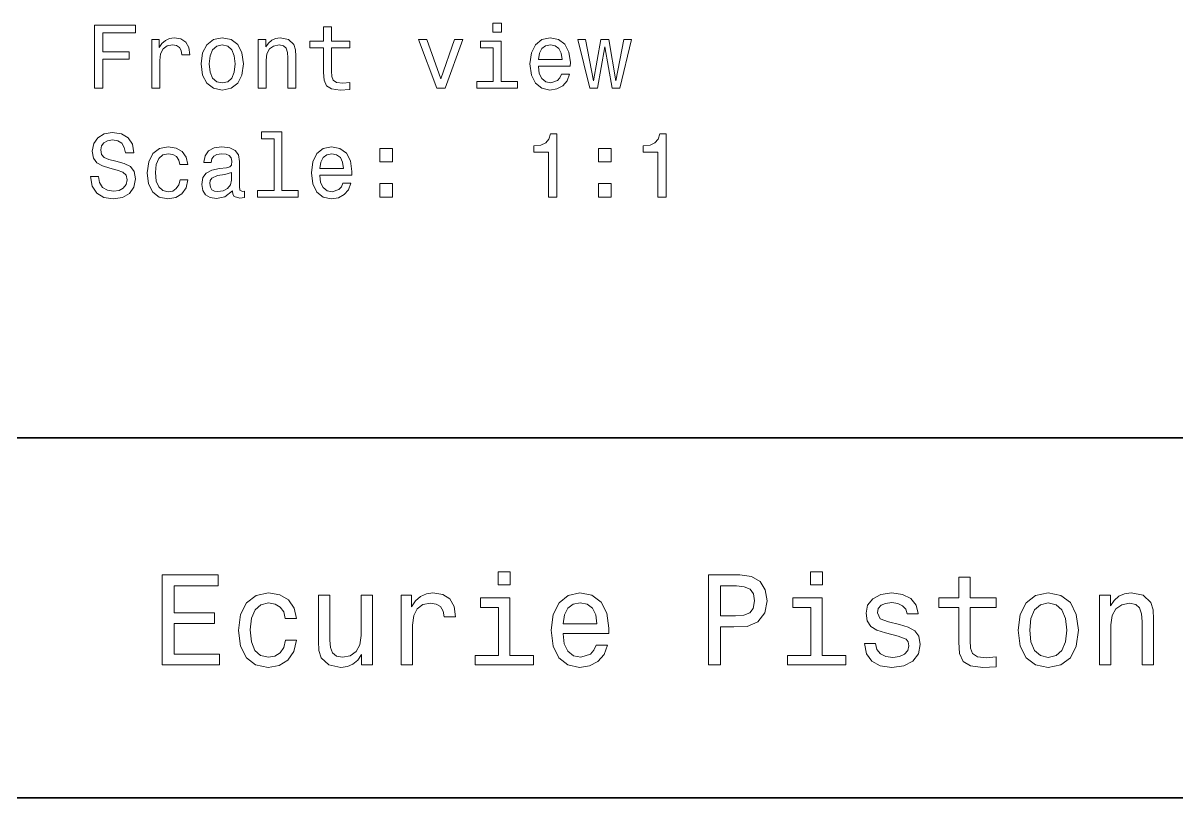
# Model space of a CAD drawing. Extents: x 0 to 297, y 0 to 210.
# Drawn here: x 165.4 to 229.5, y 50 to 93 of the extents above; entities that cross this region are included whole.
import ezdxf

# ---------------------------------------------------------------- set-up
doc = ezdxf.new("R2010")
doc.units = 0

msp = doc.modelspace()

# ---------------------------------------------------------------- linework, layer by layer
at = {"color": 7, "lineweight": 35}
for p, q in [((97, 70), (287, 70)), ((162, 50), (287, 50))]:
    msp.add_line(p, q, dxfattribs=at)
at = {"color": 7, "lineweight": 13}
for points in [[(191.947998, 93.028595), (191.478989, 93.028595), (191.478989, 92.524269), (191.947998, 92.524269)], [(169.334167, 89.407555), (169.803192, 89.407555), (169.803192, 91.016342), (171.275818, 91.016342), (171.275818, 91.434929), (169.803192, 91.434929), (169.803192, 92.483925), (171.613708, 92.483925), (171.613708, 92.907555), (169.334167, 92.907555)], [(182.063278, 91.646751), (182.063278, 90.290123), (182.093536, 89.851357), (182.234741, 89.548767), (182.517166, 89.372253), (182.996277, 89.311737), (183.520767, 89.336952), (183.520767, 89.720238), (183.137482, 89.689972), (182.789505, 89.730324), (182.602905, 89.8564), (182.522217, 90.068214), (182.50708, 90.365768), (182.50708, 91.646751), (183.520767, 91.646751), (183.520767, 92.024986), (182.50708, 92.024986), (182.50708, 92.81678), (182.063278, 92.81678), (182.063278, 92.024986), (181.296707, 92.024986), (181.296707, 91.646751)], [(172.526535, 89.407555), (172.970337, 89.407555), (172.970337, 90.955826), (173.015732, 91.329025), (173.151901, 91.596313), (173.373795, 91.757698), (173.671341, 91.813171), (173.89325, 91.77787), (174.059677, 91.67701), (174.160538, 91.505539), (174.195847, 91.273552), (174.644684, 91.273552), (174.584167, 91.682053), (174.41774, 91.974556), (174.140366, 92.15107), (173.762131, 92.211586), (173.504913, 92.171242), (173.28302, 92.070381), (173.086334, 91.898911), (172.929993, 91.666924), (172.929993, 92.115768), (172.526535, 92.115768)], [(175.265015, 90.75914), (175.345703, 90.143867), (175.577682, 89.689972), (175.945847, 89.407555), (176.440079, 89.311737), (176.929276, 89.407555), (177.297424, 89.684929), (177.529419, 90.138824), (177.615158, 90.75914), (177.529419, 91.374413), (177.297424, 91.833344), (176.929276, 92.110725), (176.440079, 92.211586), (175.945847, 92.110725), (175.577682, 91.8283), (175.345703, 91.374413)], [(175.718903, 90.764183), (175.764282, 91.218071), (175.905502, 91.545883), (176.132446, 91.747612), (176.440079, 91.818214), (176.742676, 91.747612), (176.96962, 91.550926), (177.110825, 91.218071), (177.161255, 90.764183), (177.110825, 90.305252), (176.96962, 89.972397), (176.742676, 89.770668), (176.440079, 89.705109), (176.132446, 89.770668), (175.905502, 89.972397), (175.764282, 90.305252)], [(178.432159, 89.407555), (178.875961, 89.407555), (178.875961, 90.970955), (178.921341, 91.329025), (179.067596, 91.59127), (179.29454, 91.752655), (179.597137, 91.813171), (179.839218, 91.762741), (179.990509, 91.626572), (180.066162, 91.399628), (180.09137, 91.097038), (180.09137, 89.407555), (180.535187, 89.407555), (180.535187, 91.187813), (180.515015, 91.545883), (180.424225, 91.843437), (180.126678, 92.115768), (179.662704, 92.211586), (179.405502, 92.176285), (179.188644, 92.080467), (179.002045, 91.919083), (178.855789, 91.702225), (178.855789, 92.115768), (178.432159, 92.115768)], [(188.352188, 89.407555), (188.821198, 89.407555), (189.809677, 92.115768), (189.350739, 92.115768), (188.589218, 89.932053), (187.812561, 92.115768), (187.348587, 92.115768)], [(191.932877, 89.780754), (191.932877, 92.024986), (190.793106, 92.024986), (190.793106, 91.646751), (191.489075, 91.646751), (191.489075, 89.780754), (190.581299, 89.780754), (190.581299, 89.407555), (192.850739, 89.407555), (192.850739, 89.780754)], [(194.000595, 90.633057), (195.775818, 90.633057), (195.780853, 90.839828), (195.700165, 91.4198), (195.478271, 91.853523), (195.125244, 92.115768), (194.656219, 92.211586), (194.197281, 92.110725), (193.844254, 91.8283), (193.61731, 91.36937), (193.536621, 90.764183), (193.612274, 90.143867), (193.839218, 89.689972), (194.187195, 89.407555), (194.641083, 89.311737), (195.034454, 89.377296), (195.357224, 89.548767), (195.594254, 89.821098), (195.730423, 90.184212), (195.291656, 90.184212), (195.200882, 89.982483), (195.069763, 89.831184), (194.696564, 89.710152), (194.409103, 89.765625), (194.192245, 89.942139), (194.051025, 90.229599), (194.000595, 90.617928)], [(194.000595, 91.006256), (194.056076, 91.35424), (194.192245, 91.611443), (194.399017, 91.767784), (194.671356, 91.823257), (194.938644, 91.767784), (195.145416, 91.611443), (195.271484, 91.35424), (195.316879, 91.006256)], [(197.288788, 89.407555), (197.692245, 91.707268), (198.095703, 89.407555), (198.519333, 89.407555), (199.185028, 92.115768), (198.756363, 92.115768), (198.30751, 89.816055), (197.909103, 92.115768), (197.470337, 92.115768), (197.07193, 89.816055), (196.623077, 92.115768), (196.199448, 92.115768), (196.865143, 89.407555)], [(169.571198, 84.515625), (169.112274, 84.515625), (169.213135, 83.981041), (169.465302, 83.587669), (169.853622, 83.350639), (170.378113, 83.264908), (170.897568, 83.345596), (171.285904, 83.567497), (171.53302, 83.915482), (171.623795, 84.374413), (171.548141, 84.787956), (171.336334, 85.055252), (170.993393, 85.231766), (170.534454, 85.362885), (170.141083, 85.45871), (169.883881, 85.569656), (169.737625, 85.731041), (169.692245, 85.9832), (169.737625, 86.210152), (169.868759, 86.381622), (170.07048, 86.497612), (170.347855, 86.537956), (170.63028, 86.487526), (170.852188, 86.351357), (170.998444, 86.124413), (171.069046, 85.81678), (171.527969, 85.81678), (171.527969, 85.826866), (171.447281, 86.300926), (171.210251, 86.653954), (170.837051, 86.875854), (170.332733, 86.9515), (169.878845, 86.875854), (169.525818, 86.66404), (169.298874, 86.336227), (169.21817, 85.912598), (169.283737, 85.534355), (169.475388, 85.277153), (169.777969, 85.105682), (170.191513, 84.974556), (170.600021, 84.858566), (170.907654, 84.747612), (171.094254, 84.586227), (171.159821, 84.323982), (171.099304, 84.056694), (170.942963, 83.854965), (170.705933, 83.728882), (170.398285, 83.688538), (170.055359, 83.744011), (169.793106, 83.905396), (169.626678, 84.167641)], [(179.314713, 86.608566), (179.314713, 83.733925), (178.401901, 83.733925), (178.401901, 83.360725), (180.666306, 83.360725), (180.666306, 83.733925), (179.75853, 83.733925), (179.75853, 86.981766), (178.618759, 86.981766), (178.618759, 86.608566)], [(194.565445, 83.360725), (195.024368, 83.360725), (195.024368, 86.885941), (194.681427, 86.885941), (194.590652, 86.578308), (194.409103, 86.371536), (194.131714, 86.250496), (193.748444, 86.210152), (193.748444, 85.852081), (194.565445, 85.852081)], [(200.637482, 83.360725), (201.09642, 83.360725), (201.09642, 86.885941), (200.753479, 86.885941), (200.662704, 86.578308), (200.48114, 86.371536), (200.203766, 86.250496), (199.82048, 86.210152), (199.82048, 85.852081), (200.637482, 85.852081)], [(174.084885, 85.171242), (174.523651, 85.171242), (174.432877, 85.574699), (174.216019, 85.892426), (173.878113, 86.089111), (173.439362, 86.164757), (172.955215, 86.063896), (172.587051, 85.781471), (172.355072, 85.32254), (172.274368, 84.707268), (172.350021, 84.097038), (172.576965, 83.643143), (172.935028, 83.360725), (173.424225, 83.264908), (173.857941, 83.340553), (174.195847, 83.552368), (174.427826, 83.885223), (174.528702, 84.329025), (174.105072, 84.329025), (174.029419, 84.046608), (173.888199, 83.834785), (173.686478, 83.703667), (173.439362, 83.663322), (173.131729, 83.728882), (172.909821, 83.930611), (172.773651, 84.258423), (172.728256, 84.722397), (172.773651, 85.176285), (172.914856, 85.504097), (173.141815, 85.705826), (173.439362, 85.776428), (173.701599, 85.731041), (173.898285, 85.615051), (174.029419, 85.423409)], [(177.004913, 83.713753), (177.004913, 83.698624), (177.030136, 83.527153), (177.105789, 83.406113), (177.423508, 83.310295), (177.670624, 83.350639), (177.670624, 83.693581), (177.564713, 83.678452), (177.423508, 83.744011), (177.398285, 83.94574), (177.398285, 85.347755), (177.337769, 85.705826), (177.161255, 85.957985), (176.853622, 86.109283), (176.419907, 86.164757), (175.996277, 86.10424), (175.683594, 85.93277), (175.486908, 85.665482), (175.421341, 85.312454), (175.421341, 85.282196), (175.819763, 85.282196), (175.855072, 85.494011), (175.966019, 85.645309), (176.147568, 85.736084), (176.40477, 85.771385), (176.651901, 85.74617), (176.828415, 85.670525), (176.934311, 85.539398), (176.96962, 85.357841), (176.949448, 85.146027), (176.868759, 85.040123), (176.667023, 84.989685), (176.288788, 84.949341), (175.855072, 84.858566), (175.547424, 84.697182), (175.365875, 84.445023), (175.310394, 84.071823), (175.360825, 83.738968), (175.517166, 83.491852), (175.769333, 83.33551), (176.11731, 83.280037), (176.586334, 83.385941)], [(181.856506, 84.586227), (183.631729, 84.586227), (183.636765, 84.792999), (183.556076, 85.372971), (183.334167, 85.806694), (182.98114, 86.068939), (182.512131, 86.164757), (182.053192, 86.063896), (181.700165, 85.781471), (181.473221, 85.32254), (181.392532, 84.717354), (181.46817, 84.097038), (181.695129, 83.643143), (182.043106, 83.360725), (182.496994, 83.264908), (182.890366, 83.330467), (183.213135, 83.501938), (183.450165, 83.774269), (183.586334, 84.137383), (183.147568, 84.137383), (183.056793, 83.935654), (182.925674, 83.784355), (182.552475, 83.663322), (182.265015, 83.718796), (182.048141, 83.895309), (181.906937, 84.18277), (181.856506, 84.571098)], [(185.200165, 85.317497), (185.896133, 85.317497), (185.896133, 86.068939), (185.200165, 86.068939)], [(197.344254, 85.317497), (198.040222, 85.317497), (198.040222, 86.068939), (197.344254, 86.068939)], [(181.856506, 84.959427), (181.911987, 85.307411), (182.048141, 85.564613), (182.254913, 85.720955), (182.527252, 85.776428), (182.79454, 85.720955), (183.001312, 85.564613), (183.127396, 85.307411), (183.172791, 84.959427)], [(176.954483, 84.308853), (176.893967, 84.046608), (176.73259, 83.844872), (176.490509, 83.713753), (176.192963, 83.668365), (176.001312, 83.693581), (175.865158, 83.774269), (175.779419, 83.915482), (175.754196, 84.112167), (175.774368, 84.288681), (175.855072, 84.414757), (176.177826, 84.555969), (176.586334, 84.616486), (176.954483, 84.737526)], [(185.200165, 83.360725), (185.896133, 83.360725), (185.896133, 84.112167), (185.200165, 84.112167)], [(197.344254, 83.360725), (198.040222, 83.360725), (198.040222, 84.112167), (197.344254, 84.112167)], [(173.109512, 57.381123), (176.279541, 57.381123), (176.279541, 57.986309), (173.772339, 57.986309), (173.772339, 59.679394), (176.005768, 59.679394), (176.005768, 60.277374), (173.772339, 60.277374), (173.772339, 61.775936), (176.221893, 61.775936), (176.221893, 62.381123), (173.109512, 62.381123)], [(192.439484, 62.554031), (191.769455, 62.554031), (191.769455, 61.833572), (192.439484, 61.833572)], [(203.462524, 57.381123), (204.125351, 57.381123), (204.125351, 59.492073), (204.860229, 59.492073), (205.602295, 59.528095), (206.193085, 59.780258), (206.574921, 60.270172), (206.704605, 60.940201), (206.603745, 61.559795), (206.315552, 62.013687), (205.840057, 62.287464), (205.191635, 62.381123), (203.462524, 62.381123)], [(209.788177, 62.554031), (209.118149, 62.554031), (209.118149, 61.833572), (209.788177, 61.833572)], [(217.353027, 60.579971), (217.353027, 58.64193), (217.396255, 58.015129), (217.597992, 57.582851), (218.001434, 57.330688), (218.685883, 57.244236), (219.43515, 57.280258), (219.43515, 57.827808), (218.887604, 57.78458), (218.390488, 57.842216), (218.123917, 58.022331), (218.008652, 58.324928), (217.98703, 58.75), (217.98703, 60.579971), (219.43515, 60.579971), (219.43515, 61.120316), (217.98703, 61.120316), (217.98703, 62.251438), (217.353027, 62.251438), (217.353027, 61.120316), (216.257935, 61.120316), (216.257935, 60.579971)], [(205.01152, 61.76873), (205.443802, 61.725502), (205.760803, 61.588615), (205.94812, 61.336452), (206.01297, 60.940201), (205.940918, 60.522331), (205.746399, 60.270172), (205.414978, 60.140488), (204.96109, 60.104465), (204.125351, 60.104465), (204.125351, 61.76873)], [(179.932281, 59.967579), (180.559082, 59.967579), (180.429398, 60.543945), (180.119598, 60.997837), (179.636887, 61.278816), (179.010086, 61.386887), (178.318436, 61.242794), (177.792511, 60.839336), (177.46109, 60.183716), (177.345825, 59.304752), (177.453888, 58.432995), (177.778091, 57.78458), (178.289627, 57.381123), (178.988464, 57.244236), (179.608063, 57.352303), (180.090775, 57.6549), (180.42218, 58.130402), (180.566284, 58.764408), (179.96109, 58.764408), (179.853027, 58.36095), (179.651291, 58.058357), (179.363113, 57.871037), (179.010086, 57.8134), (178.570602, 57.907059), (178.253601, 58.195244), (178.059082, 58.663544), (177.994232, 59.326366), (178.059082, 59.974781), (178.260803, 60.443081), (178.585007, 60.731266), (179.010086, 60.83213), (179.38472, 60.767288), (179.66571, 60.601585), (179.853027, 60.327808)], [(184.788177, 61.25), (184.154175, 61.25), (184.154175, 59.016571), (184.082123, 58.497837), (183.873199, 58.123196), (183.548996, 57.892651), (183.123917, 57.820602), (182.785294, 57.878242), (182.569168, 58.051151), (182.446686, 58.346542), (182.417862, 58.764408), (182.417862, 61.25), (181.783859, 61.25), (181.783859, 58.706772), (181.805481, 58.195244), (181.942368, 57.770172), (182.360229, 57.381123), (183.030258, 57.244236), (183.390488, 57.294666), (183.700287, 57.424351), (183.966858, 57.647694), (184.182999, 57.971901), (184.182999, 57.381123), (184.788177, 57.381123)], [(186.380402, 57.381123), (187.014404, 57.381123), (187.014404, 59.592937), (187.079254, 60.12608), (187.273773, 60.507923), (187.590775, 60.738472), (188.015854, 60.817722), (188.332855, 60.767288), (188.570602, 60.623199), (188.714691, 60.378242), (188.765121, 60.046829), (189.406342, 60.046829), (189.319885, 60.630402), (189.082123, 61.048271), (188.685883, 61.30043), (188.145538, 61.386887), (187.778091, 61.32925), (187.46109, 61.185158), (187.180115, 60.940201), (186.956772, 60.608788), (186.956772, 61.25), (186.380402, 61.25)], [(192.417862, 57.914265), (192.417862, 61.120316), (190.789627, 61.120316), (190.789627, 60.579971), (191.783859, 60.579971), (191.783859, 57.914265), (190.48703, 57.914265), (190.48703, 57.381123), (193.729111, 57.381123), (193.729111, 57.914265)], [(195.37175, 59.131844), (197.907776, 59.131844), (197.914978, 59.427231), (197.799713, 60.255764), (197.482712, 60.875359), (196.978378, 61.25), (196.30835, 61.386887), (195.65274, 61.242794), (195.148407, 60.839336), (194.824203, 60.183716), (194.708923, 59.319164), (194.817001, 58.432995), (195.141205, 57.78458), (195.638321, 57.381123), (196.286743, 57.244236), (196.848694, 57.337894), (197.309799, 57.582851), (197.648407, 57.971901), (197.842941, 58.490631), (197.216141, 58.490631), (197.086456, 58.20245), (196.899139, 57.986309), (196.365997, 57.8134), (195.955322, 57.892651), (195.645538, 58.14481), (195.443802, 58.555473), (195.37175, 59.110229)], [(209.766571, 57.914265), (209.766571, 61.120316), (208.138321, 61.120316), (208.138321, 60.579971), (209.132568, 60.579971), (209.132568, 57.914265), (207.835724, 57.914265), (207.835724, 57.381123), (211.077805, 57.381123), (211.077805, 57.914265)], [(214.060516, 59.636166), (213.44812, 59.780258), (212.994232, 59.945965), (212.842941, 60.28458), (212.886169, 60.522331), (213.03746, 60.695244), (213.282425, 60.803314), (213.635437, 60.846542), (213.97406, 60.803314), (214.240631, 60.67363), (214.413544, 60.479107), (214.485596, 60.219738), (215.105194, 60.219738), (215.105194, 60.23415), (214.997116, 60.70245), (214.701721, 61.069885), (214.240631, 61.30043), (213.635437, 61.386887), (213.023056, 61.30043), (212.57637, 61.062679), (212.29538, 60.709652), (212.208939, 60.262966), (212.273773, 59.830688), (212.475494, 59.528095), (212.806915, 59.311958), (213.289627, 59.16066), (213.995682, 58.987751), (214.427948, 58.807636), (214.543228, 58.663544), (214.586456, 58.447407), (214.521606, 58.180836), (214.348694, 57.979107), (214.067719, 57.849422), (213.693085, 57.806194), (213.296829, 57.849422), (213.008636, 58.000721), (212.814117, 58.245674), (212.734863, 58.584293), (212.122482, 58.584293), (212.223343, 58.007923), (212.518738, 57.590057), (212.98703, 57.337894), (213.635437, 57.244236), (214.312683, 57.337894), (214.809799, 57.590057), (215.112396, 57.993515), (215.220459, 58.519451), (215.141205, 58.973343), (214.917862, 59.283138), (214.55043, 59.484871)], [(220.65274, 59.311958), (220.768005, 58.432995), (221.099426, 57.78458), (221.625366, 57.381123), (222.331421, 57.244236), (223.030258, 57.381123), (223.556198, 57.777374), (223.887604, 58.425793), (224.010086, 59.311958), (223.887604, 60.190922), (223.556198, 60.846542), (223.030258, 61.242794), (222.331421, 61.386887), (221.625366, 61.242794), (221.099426, 60.839336), (220.768005, 60.190922)], [(225.177246, 57.381123), (225.811249, 57.381123), (225.811249, 59.614552), (225.876083, 60.12608), (226.085022, 60.500717), (226.409225, 60.731266), (226.841507, 60.817722), (227.187317, 60.745674), (227.403458, 60.551151), (227.511536, 60.226944), (227.547546, 59.794666), (227.547546, 57.381123), (228.181564, 57.381123), (228.181564, 59.924351), (228.15274, 60.435879), (228.023056, 60.86095), (227.597992, 61.25), (226.935165, 61.386887), (226.567719, 61.336452), (226.257935, 61.199566), (225.991364, 60.969017), (225.782425, 60.659222), (225.782425, 61.25), (225.177246, 61.25)], [(195.37175, 59.664986), (195.451004, 60.162102), (195.645538, 60.529537), (195.940918, 60.75288), (196.329971, 60.83213), (196.711807, 60.75288), (197.007202, 60.529537), (197.187317, 60.162102), (197.252167, 59.664986)], [(221.301147, 59.319164), (221.365997, 59.967579), (221.567719, 60.435879), (221.891937, 60.72406), (222.331421, 60.824928), (222.763687, 60.72406), (223.087891, 60.443081), (223.289627, 59.967579), (223.361679, 59.319164), (223.289627, 58.663544), (223.087891, 58.188038), (222.763687, 57.899853), (222.331421, 57.806194), (221.891937, 57.899853), (221.567719, 58.188038), (221.365997, 58.663544)]]:
    msp.add_lwpolyline(points, close=True, dxfattribs=at)

doc.saveas('drawing.dxf')
